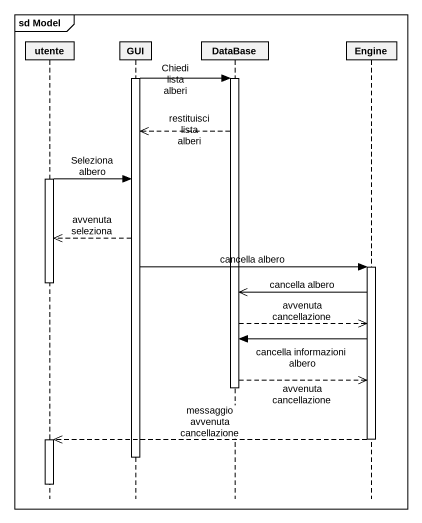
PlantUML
@startuml
mainframe sd Model
hide footbox
participant utente
participant GUI
participant "DataBase" as DataBase_
participant Engine

activate GUI
GUI -> DataBase_ : Chiedi lista alberi
activate DataBase_
DataBase_ -->> GUI : restituisci lista alberi
activate utente
utente -> GUI : Seleziona albero
GUI -->> utente : avvenuta seleziona
GUI -> Engine : cancella albero
activate Engine
deactivate utente
Engine ->> DataBase_ : cancella albero
DataBase_ -->> Engine : avvenuta cancellazione
Engine -> DataBase_ : cancella informazioni albero
DataBase_ -->> Engine : avvenuta cancellazione
deactivate DataBase_
Engine -->> utente : messaggio avvenuta cancellazione
deactivate Engine
activate utente
deactivate GUI
deactivate utente
@enduml
